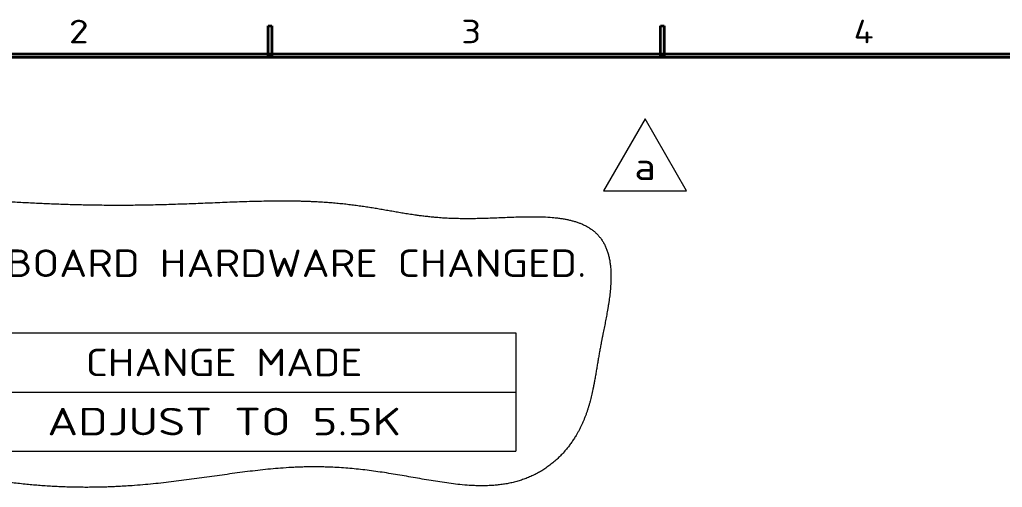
# Model space of a CAD drawing. Extents: x 23 to 417, y 3 to 294.
# Drawn here: x 88.1 to 213.3, y 232 to 291.6 of the extents above; entities that cross this region are included whole.
import ezdxf
from ezdxf.enums import TextEntityAlignment as Align

# ---------------------------------------------------------------- set-up
doc = ezdxf.new("R2010")
doc.units = 0
doc.layers.get('0').update_dxf_attribs({"lineweight": 13})
doc.layers.add('3', color=7, linetype='Continuous', lineweight=13)
doc.styles.get("Standard").update_dxf_attribs({"font": 'isocp.shx'})

# ---------------------------------------------------------------- blocks, each defined once
blk = doc.blocks.new('BLOCK1')
at = {"color": 1, "lineweight": 13}
blk.add_lwpolyline([(162.5, 269.82), (173.06, 269.82), (167.78, 278.97)], close=True, dxfattribs=at)
blk.add_text('a', height=3.5, dxfattribs=at).set_placement((166.42, 271.17), (169.14, 271.17), align=Align.FIT)
blk = doc.blocks.new('BLOCK2')
at = {"color": 7, "lineweight": 13}
for s, p, p2 in [('NOTE.', (43.21, 269.76), (58.15, 269.76)), ('1. DPO CONTROL BOARD HARDWARE CHANGED.', (43.21, 258.83), (160.3, 258.83))]:
    blk.add_text(s, height=3.5, dxfattribs=at).set_placement(p, p2, align=Align.FIT)
blk = doc.blocks.new('BLOCK3')
at = {"color": 7, "lineweight": 13}
for p, q in [((47.91, 251.71), (151.34, 251.71)), ((47.91, 244.17), (151.34, 244.17)), ((47.91, 236.64), (151.34, 236.64))]:
    blk.add_line(p, q, dxfattribs=at)
at = {"color": 7, "lineweight": 13, "ltscale": 0.376667}
for p, q in [((47.91, 251.71), (47.91, 236.64)), ((76.96, 251.71), (76.96, 236.64)), ((151.34, 251.71), (151.34, 236.64))]:
    blk.add_line(p, q, dxfattribs=at)
at = {"color": 7, "lineweight": 13}
for s, p, p2 in [('LOCATION', (49.71, 246.19), (75.15, 246.19)), ('CHANGE MADE', (96.53, 246.19), (131.77, 246.19)), ('VR11', (56.25, 238.66), (68.61, 238.66)), ('ADJUST TO 5.5K', (91.63, 238.66), (136.67, 238.66))]:
    blk.add_text(s, height=3.5, dxfattribs=at).set_placement(p, p2, align=Align.FIT)

msp = doc.modelspace()

# ---------------------------------------------------------------- linework, layer by layer
at = {"color": 1, "lineweight": 13}
msp.add_open_spline([(81.606, 233.475), (88.669, 232.143), (95.459, 231.588), (101.977, 231.81), (112.986, 233.571), (124.036, 234.936), (128.952, 235.051), (137.524, 233.314), (146.223, 231.975), (149.514, 231.845), (154.534, 233.304), (158.219, 237.083), (159.373, 238.856), (160.577, 241.785), (161.225, 244.8), (161.402, 245.836), (161.819, 248.401), (162.264, 250.899), (162.595, 252.401), (163.232, 255.434), (163.53, 258.648), (163.526, 260.152), (162.761, 264.354), (159.455, 266.607), (155.846, 266.706), (148.515, 266.301), (142.094, 266.179), (139.502, 266.519), (132.927, 267.736), (126.211, 268.764), (121.047, 268.663), (111.478, 268.206), (102.452, 267.921), (98.579, 267.944), (90.543, 268.145), (82.354, 268.694), (77.96, 269.082), (70.784, 270.091), (63.915, 272.069), (61.332, 273.013), (56.943, 275.064), (52.42, 276.728), (50.357, 277.224), (46.208, 277.19), (42.302, 275.372), (40.76, 274.182), (39.283, 271.98), (38.904, 269.425), (38.892, 268.547), (39.103, 265.668), (39.875, 262.811), (40.394, 260.953), (41.447, 257.184), (42.193, 253.368), (42.425, 251.298), (42.294, 247.267), (41.75, 243.122), (41.52, 241.291), (41.614, 236.834), (44.318, 234.029), (47.508, 233.186), (58.388, 232.326), (70.879, 233.716), (76.674, 234.122), (80.25, 234.042), (81.606, 233.475)], degree=5, knots=[0, 0, 0, 0, 0, 0, 32.8752155, 32.8752155, 32.8752155, 57.9496644, 57.9496644, 57.9496644, 73.6312422, 73.6312422, 73.6312422, 83.5503454, 83.5503454, 83.5503454, 88.7911972, 88.7911972, 88.7911972, 96.7340541, 96.7340541, 96.7340541, 103.7353972, 103.7353972, 103.7353972, 118.3874749, 118.3874749, 118.3874749, 132.3969252, 132.3969252, 132.3969252, 156.2451732, 156.2451732, 156.2451732, 176.1753872, 176.1753872, 176.1753872, 197.8899019, 197.8899019, 197.8899019, 211.6015522, 211.6015522, 211.6015522, 222.1786589, 222.1786589, 222.1786589, 230.7830318, 230.7830318, 230.7830318, 235.1048441, 235.1048441, 235.1048441, 244.8272792, 244.8272792, 244.8272792, 255.3433768, 255.3433768, 255.3433768, 263.9796562, 263.9796562, 263.9796562, 278.5556771, 278.5556771, 278.5556771, 304.6571598, 304.6571598, 304.6571598, 304.6571598, 304.6571598, 304.6571598], dxfattribs=at)
at = {"layer": '3', "color": 7, "lineweight": 35, "ltscale": 0.095}
for p, q in [((119.762, 287), (119.762, 290.8)), ((120.237, 290.8), (120.237, 287)), ((169.762, 287), (169.762, 290.8)), ((170.238, 290.8), (170.238, 287))]:
    msp.add_line(p, q, dxfattribs=at)
at = {"layer": '3', "color": 7, "lineweight": 35, "ltscale": 0.011875}
for p, q in [((119.762, 290.8), (120.237, 290.8)), ((169.762, 290.8), (170.238, 290.8)), ((120.237, 287), (119.762, 287)), ((170.238, 287), (169.762, 287))]:
    msp.add_line(p, q, dxfattribs=at)
at = {"layer": '3', "color": 7, "lineweight": 35}
for p, q in [((30, 287.237), (410.238, 287.237)), ((409.762, 286.762), (30, 286.762))]:
    msp.add_line(p, q, dxfattribs=at)
at = {"layer": '3', "color": 3, "lineweight": 5}
msp.add_solid([(119.762, 290.8), (120.237, 290.8), (119.762, 287), (120.237, 287)], dxfattribs=at)
at = {"layer": '3', "color": 7, "lineweight": 5}
for points in [[(169.762, 290.8), (170.238, 290.8), (169.762, 287), (170.238, 287)], [(410.237, 287.237), (409.763, 286.763), (30, 287.237), (30, 286.763)]]:
    msp.add_solid(points, dxfattribs=at)

# ---------------------------------------------------------------- block references
at = {"lineweight": 0}
for name in ['BLOCK1', 'BLOCK2', 'BLOCK3']:
    msp.add_blockref(name, (0, 0), dxfattribs=at)

# ---------------------------------------------------------------- texts
at = {"layer": '3', "color": 7, "lineweight": 13}
for s, p, p2 in [('2', (94.365, 288.592), (96.904, 288.592)), ('3', (144.365, 288.592), (146.904, 288.592)), ('4', (194.365, 288.592), (196.904, 288.592))]:
    msp.add_text(s, height=3, dxfattribs=at).set_placement(p, p2, align=Align.FIT)

doc.saveas('drawing.dxf')
